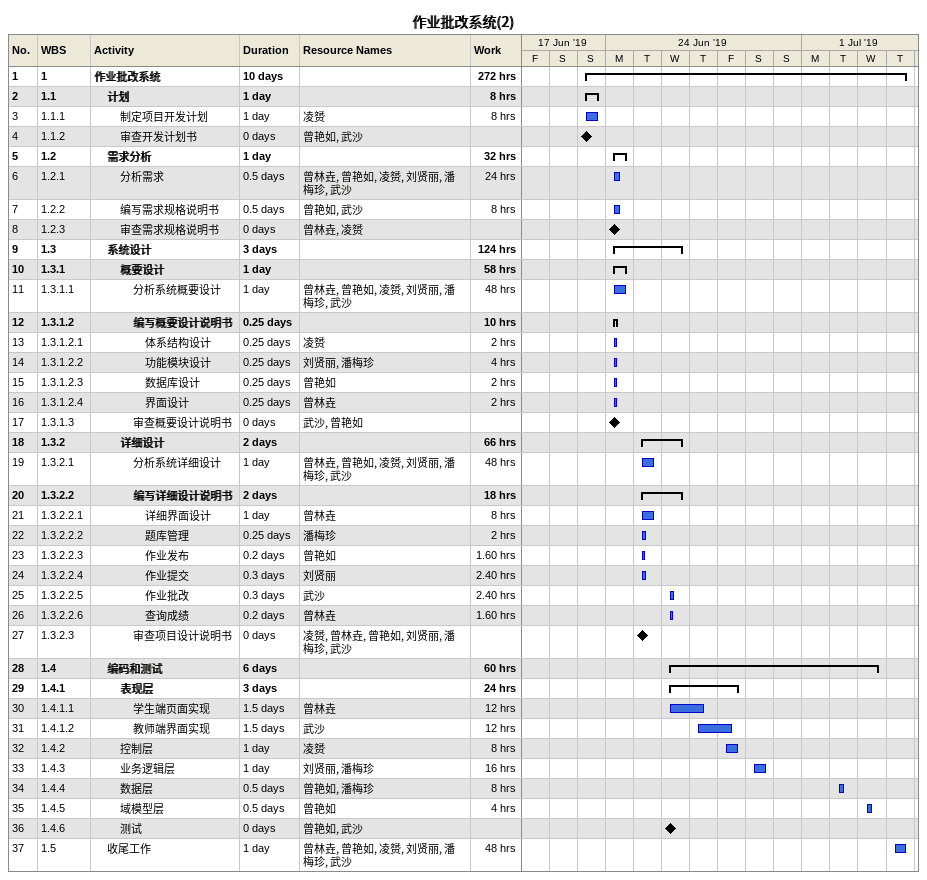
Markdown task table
作业批改系统(2)

| ID | WBS | Task | Duration | Start | Finish | Resources | Work (h) |
|---|---|---|---|---|---|---|---|
| 1 | 1 | **作业批改系统** | 10d | 2019-06-23 | 2019-07-04 |  | 272 |
| 2 | 1.1 | **计划** | 1d | 2019-06-23 | 2019-06-23 |  | 8 |
| 3 | 1.1.1 | 制定项目开发计划 | 1d | 2019-06-23 | 2019-06-23 | 凌赟 | 8 |
| 4 | 1.1.2 | 审查开发计划书 | 0d | 2019-06-23 | 2019-06-23 | 曾艳如, 武沙 |  |
| 5 | 1.2 | **需求分析** | 1d | 2019-06-24 | 2019-06-24 |  | 32 |
| 6 | 1.2.1 | 分析需求 | 0.5d | 2019-06-24 | 2019-06-24 | 曾林垚, 曾艳如, 凌赟, 刘贤丽, 潘梅珍, 武沙 | 24 |
| 7 | 1.2.2 | 编写需求规格说明书 | 0.5d | 2019-06-24 | 2019-06-24 | 曾艳如, 武沙 | 8 |
| 8 | 1.2.3 | 审查需求规格说明书 | 0d | 2019-06-24 | 2019-06-24 | 曾林垚, 凌赟 |  |
| 9 | 1.3 | **系统设计** | 3d | 2019-06-24 | 2019-06-26 |  | 124 |
| 10 | 1.3.1 | **概要设计** | 1d | 2019-06-24 | 2019-06-24 |  | 58 |
| 11 | 1.3.1.1 | 分析系统概要设计 | 1d | 2019-06-24 | 2019-06-24 | 曾林垚, 曾艳如, 凌赟, 刘贤丽, 潘梅珍, 武沙 | 48 |
| 12 | 1.3.1.2 | **编写概要设计说明书** | 0.25d | 2019-06-24 | 2019-06-24 |  | 10 |
| 13 | 1.3.1.2.1 | 体系结构设计 | 0.25d | 2019-06-24 | 2019-06-24 | 凌赟 | 2 |
| 14 | 1.3.1.2.2 | 功能模块设计 | 0.25d | 2019-06-24 | 2019-06-24 | 刘贤丽, 潘梅珍 | 4 |
| 15 | 1.3.1.2.3 | 数据库设计 | 0.25d | 2019-06-24 | 2019-06-24 | 曾艳如 | 2 |
| 16 | 1.3.1.2.4 | 界面设计 | 0.25d | 2019-06-24 | 2019-06-24 | 曾林垚 | 2 |
| 17 | 1.3.1.3 | 审查概要设计说明书 | 0d | 2019-06-24 | 2019-06-24 | 武沙, 曾艳如 |  |
| 18 | 1.3.2 | **详细设计** | 2d | 2019-06-25 | 2019-06-26 |  | 66 |
| 19 | 1.3.2.1 | 分析系统详细设计 | 1d | 2019-06-25 | 2019-06-25 | 曾林垚, 曾艳如, 凌赟, 刘贤丽, 潘梅珍, 武沙 | 48 |
| 20 | 1.3.2.2 | **编写详细设计说明书** | 2d | 2019-06-25 | 2019-06-26 |  | 18 |
| 21 | 1.3.2.2.1 | 详细界面设计 | 1d | 2019-06-25 | 2019-06-25 | 曾林垚 | 8 |
| 22 | 1.3.2.2.2 | 题库管理 | 0.25d | 2019-06-25 | 2019-06-25 | 潘梅珍 | 2 |
| 23 | 1.3.2.2.3 | 作业发布 | 0.2d | 2019-06-25 | 2019-06-25 | 曾艳如 | 1.60 |
| 24 | 1.3.2.2.4 | 作业提交 | 0.3d | 2019-06-25 | 2019-06-25 | 刘贤丽 | 2.40 |
| 25 | 1.3.2.2.5 | 作业批改 | 0.3d | 2019-06-26 | 2019-06-26 | 武沙 | 2.40 |
| 26 | 1.3.2.2.6 | 查询成绩 | 0.2d | 2019-06-26 | 2019-06-26 | 曾林垚 | 1.60 |
| 27 | 1.3.2.3 | 审查项目设计说明书 | 0d | 2019-06-25 | 2019-06-25 | 凌赟, 曾林垚, 曾艳如, 刘贤丽, 潘梅珍, 武沙 |  |
| 28 | 1.4 | **编码和测试** | 6d | 2019-06-26 | 2019-07-03 |  | 60 |
| 29 | 1.4.1 | **表现层** | 3d | 2019-06-26 | 2019-06-28 |  | 24 |
| 30 | 1.4.1.1 | 学生端页面实现 | 1.5d | 2019-06-26 | 2019-06-27 | 曾林垚 | 12 |
| 31 | 1.4.1.2 | 教师端界面实现 | 1.5d | 2019-06-27 | 2019-06-28 | 武沙 | 12 |
| 32 | 1.4.2 | 控制层 | 1d | 2019-06-28 | 2019-06-28 | 凌赟 | 8 |
| 33 | 1.4.3 | 业务逻辑层 | 1d | 2019-06-29 | 2019-06-29 | 刘贤丽, 潘梅珍 | 16 |
| 34 | 1.4.4 | 数据层 | 0.5d | 2019-07-02 | 2019-07-02 | 曾艳如, 潘梅珍 | 8 |
| 35 | 1.4.5 | 域模型层 | 0.5d | 2019-07-03 | 2019-07-03 | 曾艳如 | 4 |
| 36 | 1.4.6 | 测试 | 0d | 2019-06-26 | 2019-06-26 | 曾艳如, 武沙 |  |
| 37 | 1.5 | 收尾工作 | 1d | 2019-07-04 | 2019-07-04 | 曾林垚, 曾艳如, 凌赟, 刘贤丽, 潘梅珍, 武沙 | 48 |
